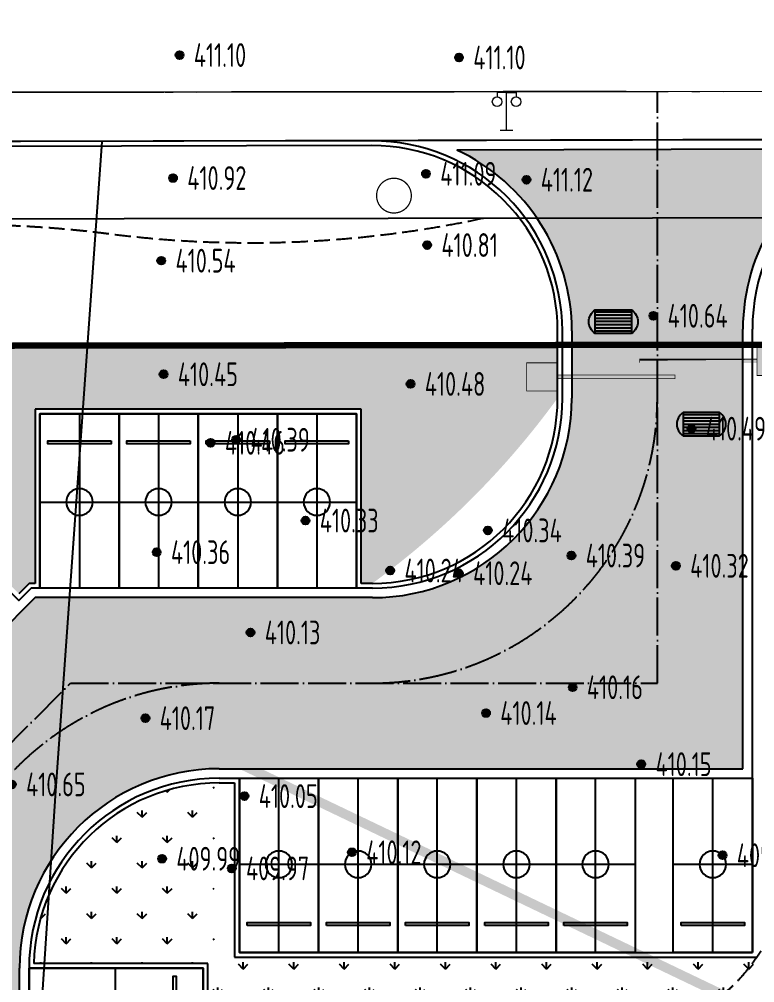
# Model space of a CAD drawing. Header units: millimetres. Extents: x 387826 to 388039216, y 3325062 to 3325368396.
# Drawn here: x 387569353 to 387592578, y 3324925966 to 3324956379 of the extents above; entities that cross this region are included whole.
import ezdxf
from ezdxf.enums import TextEntityAlignment as Align

# ---------------------------------------------------------------- set-up
doc = ezdxf.new("R2010")
doc.units = ezdxf.units.MM
doc.header["$LTSCALE"] = 1000
doc.header["$MEASUREMENT"] = 0
for name, pattern in [('000-Earth-MSCQ（不打印）$0$C2', [13.5, 10, -1.5, 0.5, -1.5]), ('000-Earth-MSCQ（不打印）$0$DIVIDE2', [0.625, 0.25, -0.125, 0, -0.125, 0, -0.125]), ('ACAD_ISO04W100', [30, 24, -3, 0, -3]), ('C2', [13.5, 10, -1.5, 0.5, -1.5]), ('DASH', [0.35, 0.25, -0.1]), ('DIVIDE2', [0.625, 0.25, -0.125, 0, -0.125, 0, -0.125])]:
    doc.linetypes.add(name, pattern=pattern)
for name, color, linetype in [('0 Plan-Furniture', 215, 'Continuous'), ('0 Plan-Green', 3, 'Continuous'), ('0 Plan-Green C1', 60, 'DASH'), ('0 Plan-Green C2', 75, 'DASH'), ('0 Plan-Green Hatch', 76, 'Continuous'), ('0 Plan-Hatch 1', 8, 'Continuous'), ('0 Plan-Pavedivide', 15, 'Continuous'), ('0 Plan-Road 1', 2, 'Continuous'), ('0 Plan-Road 2', 40, 'Continuous'), ('0-SITE', 7, 'Continuous'), ('000-Earth-MSCQ（不打印）$0$0NT-Earth Building', 251, 'Continuous'), ('000-Earth-MSCQ（不打印）$0$0NT-Earth Legend', 250, 'Continuous'), ('000-Earth-MSCQ（不打印）$0$0NT-Earth Rord', 2, 'Continuous'), ('000-Earth-MSCQ（不打印）$0$0NT-Redline', 1, '000-Earth-MSCQ（不打印）$0$DIVIDE2'), ('000-Earth-MSCQ（不打印）$0$GCD', 251, 'Continuous'), ('000-Earth-MSCQ（不打印）$0$RD-红线', 7, 'Continuous'), ('0NT-Border', 21, 'DASH'), ('0NT-Center', 1, 'ACAD_ISO04W100'), ('0NT-Earth Rord', 2, 'Continuous'), ('0NT-Redline', 1, 'DIVIDE2')]:
    doc.layers.add(name, color=color, linetype=linetype)
doc.layers.add('000-Earth-MSCQ（不打印）$0$RD-中线', color=1, linetype='000-Earth-MSCQ（不打印）$0$C2', lineweight=0)
doc.layers.add('RD-中线', color=1, linetype='C2', lineweight=0)
doc.layers.add('0NT-辅助线（不打印）', color=157, linetype='Continuous', plot=False)
doc.styles.add('000-Earth-MSCQ（不打印）$0$HZ', font='gbenor.shx', dxfattribs={"width": 0.8, "bigfont": 'hztxt.shx'})
pattern_1 = [(90, (387910883.5935059, 3325096422.695915), (-798.2363799999999, 798.23638), [211.664528, -1384.80812]), (45, (387910883.5935059, 3325096422.695915), (-798.2369240652082, 798.2369240652083), [211.664528, -917.2129199999998]), (135, (387910883.5935059, 3325096422.695915), (-798.2369240652083, -798.2369240652082), [211.664528, -917.2129199999998])]

# ---------------------------------------------------------------- blocks, each defined once
blk = doc.blocks.new('A$C194C63FB')
at = {"layer": '0 Plan-Pavedivide', "ltscale": 10}
for points in [[(-2500, 1249.999999940395), (-2499.999999523163, -1250.000000059605), (3000, -1250), (2999.999999523163, 1250)], [(-1650, -1000), (-1550.000000476837, -1000), (-1550.000000476837, 1000.000000059605), (-1650, 1000.000000059605)]]:
    blk.add_lwpolyline(points, close=True, dxfattribs=at)
blk.add_circle((281.5491394996643, 1.192092895507812e-07), 419.844891667366, dxfattribs=at)
at = {"layer": '0NT-辅助线（不打印）', "ltscale": 10}
for p, q in [((281.5491394996643, 1250.000000119209), (281.5491394996643, -1249.999999821186)), ((-2500, -5.960464477539062e-08), (3000, 0))]:
    blk.add_line(p, q, dxfattribs=at)
blk = doc.blocks.new('000-Earth-MSCQ（不打印）$0$gc097')
at = {"lineweight": 15}
for p, q in [((-0.6, 2.4), (-0.6, 2.1)), ((0, 0), (0, 2.4)), ((0.6000000000000001, 2.4), (0.6000000000000001, 2.1)), ((-0.4, 0), (0.3999999999999999, 0))]:
    blk.add_line(p, q, dxfattribs=at)
for q in [(-0.6, 2.4), (0.6000000000000001, 2.4)]:
    blk.add_line((0, 2.4), q)
for centre in [(-0.6, 1.8), (0.6000000000000001, 1.8)]:
    blk.add_circle(centre, 0.3, dxfattribs=at)
blk = doc.blocks.new('000-Earth-MSCQ（不打印）$0$gc200')
h = blk.add_hatch(color=256)
edge = h.paths.add_edge_path()
edge.add_arc((0, -5.551115123125783e-17), 0.2500000000000001, 0, 360)
blk.add_circle((0, -5.551115123125783e-17), 0.2500000000000001)
blk = doc.blocks.new('000-Earth-MSCQ（不打印）')
at = {"layer": '000-Earth-MSCQ（不打印）$0$0NT-Earth Building', "flags": 128}
for points in [[(387665911.831497, 3325126056.083179), (387660809.9116876, 3325090817.534709), (387659421.0338696, 3325081388.520264), (387655754.3482558, 3325049878.612437), (387653496.2911593, 3325031170.324682), (387649227.7435597, 3324995041.881884), (387645972.5523231, 3324971299.672042), (387643854.7003019, 3324956175.534201), (387643100.153968, 3324954858.963227), (387641858.1178704, 3324954115.691001), (387641144.2407222, 3324953580.229817), (387636961.3306302, 3324953160.550629), (387621877.554251, 3324953379.159959), (387607043.8018572, 3324952617.891196), (387565203.592793, 3324952506.218304), (387550700.1921692, 3324952182.187428), (387550439.3648912, 3324948056.907523), (387548141.5450478, 3324946295.459872)], [(387530523.134101, 3324923784.7057), (387569591.2758494, 3324918044.92701), (387570507.1137865, 3324932021.028358), (387571970.2984826, 3324952524.278864)]]:
    blk.add_lwpolyline(points, dxfattribs=at)
at = {"layer": '000-Earth-MSCQ（不打印）$0$0NT-Earth Rord', "color": 8}
blk.add_lwpolyline([(387812090.7943788, 3325157336.256101), (387803520.4413964, 3325142962.143092), (387806084.6950873, 3325140995.86721), (387789740.3298214, 3325111571.73099), (387783836.043981, 3325112750.579926, 0.0443963900854199), (387777604.3672623, 3325113081.030699, 0.2928140387380946), (387770442.3727909, 3325107822.992527), (387767042.1937853, 3325098394.917479), (387742438.7117535, 3325107400.80278), (387733961.6119964, 3325100494.740917), (387710761.2657867, 3325103572.787726), (387707062.2413636, 3325086342.534997), (387664000.2435284, 3325090184.054071), (387658618.3160577, 3325029854.556845), (387656934.5153515, 3325010979.751403), (387655485.7549782, 3324994739.67752), (387654964.9306439, 3324989076.93799, -0.1492480050634095), (387646090.2142353, 3324967247.305257, -0.1764812875661997), (387620642.7833628, 3324951141.259995, -0.0612872679109843), (387606029.7915852, 3324950121.385481), (387564307.919777, 3324950070.204574), (387551978.7016349, 3324937710.70374), (387552032.5569617, 3324893807.409441), (387552063.3203375, 3324868731.215127)], format="xyb", dxfattribs=at)
at = {"layer": '000-Earth-MSCQ（不打印）$0$0NT-Redline', "ltscale": 2, "const_width": 200, "flags": 128}
blk.add_lwpolyline([(387727149.4825557, 3325038560.592924), (387731947.0142126, 3325045521.987648), (387732792.6573083, 3325048405.001884), (387736658.1743807, 3325052379.78923), (387738724.4244739, 3325053061.984234), (387755596.1018205, 3325073700.059758), (387757359.0947688, 3325075809.7136), (387765030.6402072, 3325091176.180011), (387763567.2492012, 3325091306.558766), (387766674.337022, 3325095972.792977), (387768081.4052746, 3325098002.014859), (387742438.6760667, 3325107400.763708), (387733961.5785927, 3325100494.698361), (387710761.231333, 3325103572.736491), (387709168.3897078, 3325096153.148317), (387707062.2413754, 3325086342.534989), (387667982.0617363, 3325089797.858), (387659067.3069954, 3324989865.874971, -0.3880352161093213), (387611315.7347962, 3324946127.482426), (387565969.8755592, 3324946071.837695), (387555981.1851755, 3324936058.587022), (387556068.3119223, 3324865034.573729), (387556222.5907296, 3324859820.499155), (387559227.6760936, 3324808007.561276), (387571720.0951502, 3324797668.302474), (387579380.5094883, 3324798671.636723), (387574232.9176292, 3324808494.544042), (387578831.8118677, 3324814782.360008), (387583345.3164175, 3324819564.383466), (387587163.2407904, 3324822803.542583), (387589540.0630832, 3324824522.530071), (387592355.3483933, 3324826109.485243), (387596137.4805197, 3324826849.925302), (387597082.0482001, 3324832681.045681), (387591571.0080042, 3324839024.665925), (387608980.5156887, 3324853034.942226), (387614410.7432887, 3324846804.212917), (387614513.8871819, 3324846802.658479), (387616794.6636751, 3324854896.372271), (387623173.6833379, 3324853939.656582), (387635096.1587876, 3324877614.537973), (387637326.4545873, 3324880090.89868), (387648092.625536, 3324901769.250156), (387653675.5063087, 3324913098.933503), (387659029.9602896, 3324926312.71594), (387666293.4541628, 3324933025.957657), (387674562.7421811, 3324955273.126987), (387674698.8546848, 3324955833.61237), (387679274.3591145, 3324966056.084505), (387692670.727551, 3324988471.826824), (387687672.3361686, 3324991569.787791), (387699107.2769016, 3325013209.461398), (387703730.9022322, 3325018962.653418), (387707660.8433574, 3325021085.874216), (387708978.7375107, 3325021533.479846), (387713125.3676936, 3325024321.017564), (387719878.4443215, 3325030249.513507)], format="xyb", close=True, dxfattribs=at)
at = {"layer": '000-Earth-MSCQ（不打印）$0$RD-中线', "ltscale": 0.5, "flags": 128}
blk.add_lwpolyline([(387483592.0369836, 3324953970.788466), (387611305.9301494, 3324954127.457414, 0.3880346508929362), (387651098.6360788, 3324990573.181474), (387682290.6315954, 3325340224.300216)], format="xyb", dxfattribs=at)
at = {"layer": '000-Earth-MSCQ（不打印）$0$RD-红线', "color": 1, "ltscale": 10}
blk.add_line((387611315.7438866, 3324946127.46434), (387565969.8992066, 3324946071.837757), dxfattribs=at)
at = {"layer": '000-Earth-MSCQ（不打印）$0$0NT-Earth Legend', "linetype": 'Continuous', "xscale": 500, "yscale": 500, "zscale": 1000}
blk.add_blockref('000-Earth-MSCQ（不打印）$0$gc097', (387584741.885971, 3324952876.927065), dxfattribs=at)
at = {"layer": '000-Earth-MSCQ（不打印）$0$GCD', "linetype": 'Continuous'}
ref = blk.add_blockref('000-Earth-MSCQ（不打印）$0$gc200', (387574415.6, 3324955249.2), dxfattribs=dict(at, xscale=500, yscale=500, zscale=500))
ref.add_attrib('height', '411.10', dxfattribs={"linetype": 'Continuous', "height": 750, "style": '000-Earth-MSCQ（不打印）$0$HZ', "width": 0.8}).set_placement((387574865.6, 3324955249.2), align=Align.MIDDLE_LEFT)
ref = blk.add_blockref('000-Earth-MSCQ（不打印）$0$gc200', (387583240, 3324955172.3), dxfattribs=dict(at, xscale=500, yscale=500, zscale=500))
ref.add_attrib('height', '411.10', dxfattribs={"linetype": 'Continuous', "height": 750, "style": '000-Earth-MSCQ（不打印）$0$HZ', "width": 0.8}).set_placement((387583690, 3324955172.3), align=Align.MIDDLE_LEFT)
ref = blk.add_blockref('000-Earth-MSCQ（不打印）$0$gc200', (387582196.6, 3324951502.2), dxfattribs=dict(at, xscale=500, yscale=500, zscale=500))
ref.add_attrib('height', '411.09', dxfattribs={"linetype": 'Continuous', "height": 750, "style": '000-Earth-MSCQ（不打印）$0$HZ', "width": 0.8}).set_placement((387582646.6, 3324951502.2), align=Align.MIDDLE_LEFT)
ref = blk.add_blockref('000-Earth-MSCQ（不打印）$0$gc200', (387574209, 3324951367.1), dxfattribs=dict(at, xscale=500, yscale=500, zscale=500))
ref.add_attrib('height', '410.92', dxfattribs={"linetype": 'Continuous', "height": 750, "style": '000-Earth-MSCQ（不打印）$0$HZ', "width": 0.8}).set_placement((387574659, 3324951367.1), align=Align.MIDDLE_LEFT)
ref = blk.add_blockref('000-Earth-MSCQ（不打印）$0$gc200', (387585370.5, 3324951313.5), dxfattribs=dict(at, xscale=500, yscale=500, zscale=500))
ref.add_attrib('height', '411.12', dxfattribs={"linetype": 'Continuous', "height": 750, "style": '000-Earth-MSCQ（不打印）$0$HZ', "width": 0.8}).set_placement((387585820.5000001, 3324951313.5), align=Align.MIDDLE_LEFT)
ref = blk.add_blockref('000-Earth-MSCQ（不打印）$0$gc200', (387582233.2, 3324949252), dxfattribs=dict(at, xscale=500, yscale=500, zscale=500))
ref.add_attrib('height', '410.81', dxfattribs={"linetype": 'Continuous', "height": 750, "style": '000-Earth-MSCQ（不打印）$0$HZ', "width": 0.8}).set_placement((387582683.2, 3324949252), align=Align.MIDDLE_LEFT)
ref = blk.add_blockref('000-Earth-MSCQ（不打印）$0$gc200', (387573837.5, 3324948758.4), dxfattribs=dict(at, xscale=500, yscale=500, zscale=500))
ref.add_attrib('height', '410.54', dxfattribs={"linetype": 'Continuous', "height": 750, "style": '000-Earth-MSCQ（不打印）$0$HZ', "width": 0.8}).set_placement((387574287.5000001, 3324948758.4), align=Align.MIDDLE_LEFT)
ref = blk.add_blockref('000-Earth-MSCQ（不打印）$0$gc200', (387589377, 3324947020.4), dxfattribs=dict(at, xscale=500, yscale=500, zscale=500))
ref.add_attrib('height', '410.64', dxfattribs={"linetype": 'Continuous', "height": 750, "style": '000-Earth-MSCQ（不打印）$0$HZ', "width": 0.8}).set_placement((387589827, 3324947020.4), align=Align.MIDDLE_LEFT)
ref = blk.add_blockref('000-Earth-MSCQ（不打印）$0$gc200', (387573910.9, 3324945172.6), dxfattribs=dict(at, xscale=500, yscale=500, zscale=500))
ref.add_attrib('height', '410.45', dxfattribs={"linetype": 'Continuous', "height": 750, "style": '000-Earth-MSCQ（不打印）$0$HZ', "width": 0.8}).set_placement((387574360.9, 3324945172.6), align=Align.MIDDLE_LEFT)
ref = blk.add_blockref('000-Earth-MSCQ（不打印）$0$gc200', (387581709.1, 3324944867.2), dxfattribs=dict(at, xscale=500, yscale=500, zscale=500))
ref.add_attrib('height', '410.48', dxfattribs={"linetype": 'Continuous', "height": 750, "style": '000-Earth-MSCQ（不打印）$0$HZ', "width": 0.8}).set_placement((387582159.1, 3324944867.2), align=Align.MIDDLE_LEFT)
ref = blk.add_blockref('000-Earth-MSCQ（不打印）$0$gc200', (387590582.1, 3324943456.4), dxfattribs=dict(at, xscale=500, yscale=500, zscale=500))
ref.add_attrib('height', '410.49', dxfattribs={"linetype": 'Continuous', "height": 750, "style": '000-Earth-MSCQ（不打印）$0$HZ', "width": 0.8}).set_placement((387591032.1, 3324943456.4), align=Align.MIDDLE_LEFT)
ref = blk.add_blockref('000-Earth-MSCQ（不打印）$0$gc200', (387575396.4, 3324943009.8), dxfattribs=dict(at, xscale=500, yscale=500, zscale=500))
ref.add_attrib('height', '410.46', dxfattribs={"linetype": 'Continuous', "height": 750, "style": '000-Earth-MSCQ（不打印）$0$HZ', "width": 0.8}).set_placement((387575846.4, 3324943009.8), align=Align.MIDDLE_LEFT)
ref = blk.add_blockref('000-Earth-MSCQ（不打印）$0$gc200', (387576199.8, 3324943105.7), dxfattribs=dict(at, xscale=500, yscale=500, zscale=500))
ref.add_attrib('height', '410.39', dxfattribs={"linetype": 'Continuous', "height": 750, "style": '000-Earth-MSCQ（不打印）$0$HZ', "width": 0.8}).set_placement((387576649.8, 3324943105.7), align=Align.MIDDLE_LEFT)
ref = blk.add_blockref('000-Earth-MSCQ（不打印）$0$gc200', (387578391.9, 3324940555.2), dxfattribs=dict(at, xscale=500, yscale=500, zscale=500))
ref.add_attrib('height', '410.33', dxfattribs={"linetype": 'Continuous', "height": 750, "style": '000-Earth-MSCQ（不打印）$0$HZ', "width": 0.8}).set_placement((387578841.9, 3324940555.2), align=Align.MIDDLE_LEFT)
ref = blk.add_blockref('000-Earth-MSCQ（不打印）$0$gc200', (387584150.2, 3324940243.2), dxfattribs=dict(at, xscale=500, yscale=500, zscale=500))
ref.add_attrib('height', '410.34', dxfattribs={"linetype": 'Continuous', "height": 750, "style": '000-Earth-MSCQ（不打印）$0$HZ', "width": 0.8}).set_placement((387584600.2, 3324940243.2), align=Align.MIDDLE_LEFT)
ref = blk.add_blockref('000-Earth-MSCQ（不打印）$0$gc200', (387573692.7, 3324939556.3), dxfattribs=dict(at, xscale=500, yscale=500, zscale=500))
ref.add_attrib('height', '410.36', dxfattribs={"linetype": 'Continuous', "height": 750, "style": '000-Earth-MSCQ（不打印）$0$HZ', "width": 0.8}).set_placement((387574142.7, 3324939556.3), align=Align.MIDDLE_LEFT)
ref = blk.add_blockref('000-Earth-MSCQ（不打印）$0$gc200', (387586789.7, 3324939450.8), dxfattribs=dict(at, xscale=500, yscale=500, zscale=500))
ref.add_attrib('height', '410.39', dxfattribs={"linetype": 'Continuous', "height": 750, "style": '000-Earth-MSCQ（不打印）$0$HZ', "width": 0.8}).set_placement((387587239.7, 3324939450.8), align=Align.MIDDLE_LEFT)
ref = blk.add_blockref('000-Earth-MSCQ（不打印）$0$gc200', (387581066.6, 3324938977.5), dxfattribs=dict(at, xscale=500, yscale=500, zscale=500))
ref.add_attrib('height', '410.24', dxfattribs={"linetype": 'Continuous', "height": 750, "style": '000-Earth-MSCQ（不打印）$0$HZ', "width": 0.8}).set_placement((387581516.6, 3324938977.5), align=Align.MIDDLE_LEFT)
ref = blk.add_blockref('000-Earth-MSCQ（不打印）$0$gc200', (387590090.2, 3324939127.2), dxfattribs=dict(at, xscale=500, yscale=500, zscale=500))
ref.add_attrib('height', '410.32', dxfattribs={"linetype": 'Continuous', "height": 750, "style": '000-Earth-MSCQ（不打印）$0$HZ', "width": 0.8}).set_placement((387590540.2, 3324939127.2), align=Align.MIDDLE_LEFT)
ref = blk.add_blockref('000-Earth-MSCQ（不打印）$0$gc200', (387583234.4, 3324938892.9), dxfattribs=dict(at, xscale=500, yscale=500, zscale=500))
ref.add_attrib('height', '410.24', dxfattribs={"linetype": 'Continuous', "height": 750, "style": '000-Earth-MSCQ（不打印）$0$HZ', "width": 0.8}).set_placement((387583684.4, 3324938892.9), align=Align.MIDDLE_LEFT)
ref = blk.add_blockref('000-Earth-MSCQ（不打印）$0$gc200', (387576655.7, 3324937022.4), dxfattribs=dict(at, xscale=500, yscale=500, zscale=500))
ref.add_attrib('height', '410.13', dxfattribs={"linetype": 'Continuous', "height": 750, "style": '000-Earth-MSCQ（不打印）$0$HZ', "width": 0.8}).set_placement((387577105.7, 3324937022.4), align=Align.MIDDLE_LEFT)
ref = blk.add_blockref('000-Earth-MSCQ（不打印）$0$gc200', (387586828.7, 3324935292.1), dxfattribs=dict(at, xscale=500, yscale=500, zscale=500))
ref.add_attrib('height', '410.16', dxfattribs={"linetype": 'Continuous', "height": 750, "style": '000-Earth-MSCQ（不打印）$0$HZ', "width": 0.8}).set_placement((387587278.7, 3324935292.1), align=Align.MIDDLE_LEFT)
ref = blk.add_blockref('000-Earth-MSCQ（不打印）$0$gc200', (387584092.8, 3324934480.1), dxfattribs=dict(at, xscale=500, yscale=500, zscale=500))
ref.add_attrib('height', '410.14', dxfattribs={"linetype": 'Continuous', "height": 750, "style": '000-Earth-MSCQ（不打印）$0$HZ', "width": 0.8}).set_placement((387584542.8, 3324934480.1), align=Align.MIDDLE_LEFT)
ref = blk.add_blockref('000-Earth-MSCQ（不打印）$0$gc200', (387573336.6, 3324934317.4), dxfattribs=dict(at, xscale=500, yscale=500, zscale=500))
ref.add_attrib('height', '410.17', dxfattribs={"linetype": 'Continuous', "height": 750, "style": '000-Earth-MSCQ（不打印）$0$HZ', "width": 0.8}).set_placement((387573786.6, 3324934317.4), align=Align.MIDDLE_LEFT)
ref = blk.add_blockref('000-Earth-MSCQ（不打印）$0$gc200', (387588995.5, 3324932864.8), dxfattribs=dict(at, xscale=500, yscale=500, zscale=500))
ref.add_attrib('height', '410.15', dxfattribs={"linetype": 'Continuous', "height": 750, "style": '000-Earth-MSCQ（不打印）$0$HZ', "width": 0.8}).set_placement((387589445.5000001, 3324932864.8), align=Align.MIDDLE_LEFT)
ref = blk.add_blockref('000-Earth-MSCQ（不打印）$0$gc200', (387569117.2, 3324932226.1), dxfattribs=dict(at, xscale=500, yscale=500, zscale=500))
ref.add_attrib('height', '410.65', dxfattribs={"linetype": 'Continuous', "height": 750, "style": '000-Earth-MSCQ（不打印）$0$HZ', "width": 0.8}).set_placement((387569567.2, 3324932226.1), align=Align.MIDDLE_LEFT)
ref = blk.add_blockref('000-Earth-MSCQ（不打印）$0$gc200', (387576465.2, 3324931857.7), dxfattribs=dict(at, xscale=500, yscale=500, zscale=500))
ref.add_attrib('height', '410.05', dxfattribs={"linetype": 'Continuous', "height": 750, "style": '000-Earth-MSCQ（不打印）$0$HZ', "width": 0.8}).set_placement((387576915.2, 3324931857.7), align=Align.MIDDLE_LEFT)
ref = blk.add_blockref('000-Earth-MSCQ（不打印）$0$gc200', (387573862.8, 3324929881.4), dxfattribs=dict(at, xscale=500, yscale=500, zscale=500))
ref.add_attrib('height', '409.99', dxfattribs={"linetype": 'Continuous', "height": 750, "style": '000-Earth-MSCQ（不打印）$0$HZ', "width": 0.8}).set_placement((387574312.8, 3324929881.4), align=Align.MIDDLE_LEFT)
ref = blk.add_blockref('000-Earth-MSCQ（不打印）$0$gc200', (387579859, 3324930083.7), dxfattribs=dict(at, xscale=500, yscale=500, zscale=500))
ref.add_attrib('height', '410.12', dxfattribs={"linetype": 'Continuous', "height": 750, "style": '000-Earth-MSCQ（不打印）$0$HZ', "width": 0.8}).set_placement((387580309, 3324930083.7), align=Align.MIDDLE_LEFT)
ref = blk.add_blockref('000-Earth-MSCQ（不打印）$0$gc200', (387591562, 3324929989.7), dxfattribs=dict(at, xscale=500, yscale=500, zscale=500))
ref.add_attrib('height', '409.98', dxfattribs={"linetype": 'Continuous', "height": 750, "style": '000-Earth-MSCQ（不打印）$0$HZ', "width": 0.8}).set_placement((387592012, 3324929989.7), align=Align.MIDDLE_LEFT)
ref = blk.add_blockref('000-Earth-MSCQ（不打印）$0$gc200', (387576062.7, 3324929575.9), dxfattribs=dict(at, xscale=500, yscale=500, zscale=500))
ref.add_attrib('height', '409.97', dxfattribs={"linetype": 'Continuous', "height": 750, "style": '000-Earth-MSCQ（不打印）$0$HZ', "width": 0.8}).set_placement((387576512.7, 3324929575.9), align=Align.MIDDLE_LEFT)
blk = doc.blocks.new('A$C09B57C75')
at = {"layer": '0 Plan-Furniture'}
for p, q in [((-6.743217791583153, -1.850000219345095), (-6.743217791583153, 1.849999766349793)), ((-0.9999810786828922, 1.850198864936829), (-0.999999999581326, -1.850000066757204)), ((-0.9999905391321056, 1.500099401473999), (-6.743217791583153, 1.500099244117737)), ((-0.9999905391321056, 1.000099401473999), (-6.743217791583153, 1.000099244117736)), ((-0.9999905391321056, 0.5000994014739994), (-6.743217791583153, 0.5000992441177363)), ((-0.9999905391321056, 9.940147399944976e-05), (-6.743217791583153, 9.924411773631903e-05)), ((-0.9999905391321056, -0.4999005985260023), (-6.743217791583153, -0.4999007558822637)), ((-0.9999905391321056, -0.9999005985260023), (-6.743217791583153, -0.9999007558822637)), ((-0.9999905391321056, -1.499900598526002), (-6.743217791583153, -1.499900755882264))]:
    blk.add_line(p, q, dxfattribs=at)
blk.add_lwpolyline([(-0.999999999581326, -1.850000066757204), (-6.743217791583153, -1.850000205039979, -0.540540534192431), (-6.743217791583153, 1.849999766349793), (-0.999999999581326, 1.850000052452088, -0.5405405249885663), (-0.999999999581326, -1.850000052452089, -0.2861104824613421)], format="xyb", dxfattribs=at)
blk = doc.blocks.new('A$C4B8756D4')
at = {"layer": '0 Plan-Furniture', "const_width": 0.2}
blk.add_lwpolyline([(2.795671266857685, -0.1141806672319348, 1), (-2.692087816729423, -0.1141806672319348, 1), (2.795671266857685, -0.1141806672319348, 1)], format="xyb", dxfattribs=at)
blk = doc.blocks.new('A$C03B44923')
at = {"layer": '0 Plan-Furniture', "ltscale": 10}
h = blk.add_hatch(color=8, dxfattribs=at)
h.dxf.hatch_style = 1
h.paths.add_polyline_path([(-5.960464477539062e-08, 819.0596690177917), (902.5034495592117, 819.0596685409546), (902.5034495592117, -4.76837158203125e-07), (-5.960464477539062e-08, 0)])
h.paths.add_polyline_path([(902.5034494996071, 460.1455082893372), (4337.536506593227, 460.1455087661743), (4337.536506593227, 358.9141612052917), (902.5034494996071, 358.9141607284546)])
at = {"layer": '0 Plan-Furniture', "ltscale": 10, "const_width": 20}
for points in [[(-5.960464477539062e-08, 819.0596690177917), (902.5034495592117, 819.0596685409546), (902.5034495592117, -4.76837158203125e-07), (-5.960464477539062e-08, 0)], [(902.5034494996071, 460.1455082893372), (4337.536506593227, 460.1455087661743), (4337.536506593227, 358.9141612052917), (902.5034494996071, 358.9141607284546)]]:
    blk.add_lwpolyline(points, close=True, dxfattribs=at)

msp = doc.modelspace()

# ---------------------------------------------------------------- hatches: boundary and pattern name
at = {"layer": '0 Plan-Green Hatch', "ltscale": 10}
h = msp.add_hatch(dxfattribs=at)
h.set_pattern_fill('GRASS', color=256, scale=400, double=1)
h.set_pattern_definition(pattern_1)
edge = h.paths.add_edge_path()
edge.add_line((387575606.4005588, 3324905371.837728), (387569811.775057, 3324905371.837729))
edge.add_line((387569811.775057, 3324905371.837729), (387569811.775057, 3324906271.837729))
edge.add_line((387569811.775057, 3324906271.837729), (387575311.7750564, 3324906271.837729))
edge.add_line((387575311.7750564, 3324906271.837729), (387575311.7750567, 3324926571.837729))
edge.add_line((387575311.7750567, 3324926571.837729), (387569813.6984504, 3324926571.837729))
edge.add_arc((387575661.7750573, 3324926421.837729), 5849.999999936967, 91.46928357321752, 178.5307164139586, ccw=False)
edge.add_line((387575511.7750581, 3324932269.914336), (387575511.7750577, 3324926771.837729))
edge.add_line((387575511.7750577, 3324926771.837729), (387592653.3400438, 3324926771.837728))
edge.add_line((387592653.3400438, 3324926771.837728), (387592653.340044, 3324946588.446252))
edge.add_line((387592653.340044, 3324946588.446252), (387602322.7501265, 3324946588.44626))
edge.add_line((387602322.7501265, 3324946588.44626), (387602322.7501326, 3324938960.445086))
edge.add_arc((387570322.7501911, 3324938960.44506), 31999.99994146824, -34.513409946095805, 4.6103821205178974e-08, ccw=False)
edge.add_arc((387632545.0825397, 3324896174.775491), 43513.1258271692, 145.4865900576397, 167.7977639849525)
edge.add_line((387590015.0206367, 3324905371.837727), (387575606.4005588, 3324905371.837728))
h = msp.add_hatch(dxfattribs=at)
h.set_pattern_fill('GRASS', color=256, scale=400, double=1)
h.set_pattern_definition(pattern_1)
edge = h.paths.add_edge_path()
edge.add_line((387564086.8344178, 3324808678.800298), (387562589.6163356, 3324819517.294517))
edge.add_arc((387605680.4219431, 3324825469.812646), 43499.99999974993, 114.11346946613901, 187.8650025794132, ccw=False)
edge.add_arc((387581780.5377051, 3324878864.993055), 14999.99792741948, 294.1134694825049, 372.9095372634073)
edge.add_line((387596401.395973, 3324882216.178118), (387591598.4141135, 3324881444.393431))
edge.add_arc((387632665.6745943, 3324896181.362542), 43631.38941143492, 171.4450994506977, 199.7405030781659, ccw=False)
edge.add_line((387589519.737661, 3324902671.837727), (387585471.7750569, 3324902671.837725))
edge.add_line((387585471.7750569, 3324902671.837725), (387585471.7750575, 3324896071.837725))
edge.add_line((387585471.7750575, 3324896071.837725), (387583771.2061465, 3324896071.837726))
edge.add_line((387583771.2061465, 3324896071.837726), (387583771.7750568, 3324893071.837725))
edge.add_line((387583771.7750568, 3324893071.837725), (387584321.7691975, 3324893071.837725))
edge.add_line((387584321.7691975, 3324893071.837725), (387584321.7691975, 3324886221.837725))
edge.add_line((387584321.7691975, 3324886221.837725), (387575071.7750568, 3324886221.837725))
edge.add_line((387575071.7750568, 3324886221.837725), (387575071.7750568, 3324893071.837726))
edge.add_line((387575071.7750568, 3324893071.837726), (387576921.7750567, 3324893071.837725))
edge.add_line((387576921.7750567, 3324893071.837725), (387576921.7750567, 3324896071.837725))
edge.add_line((387576921.7750567, 3324896071.837725), (387573921.7750568, 3324896071.837725))
edge.add_line((387573921.7750568, 3324896071.837725), (387573921.7750568, 3324902671.837725))
edge.add_line((387573921.7750568, 3324902671.837725), (387563511.7750573, 3324902671.837725))
edge.add_line((387563511.7750573, 3324902671.837725), (387563511.7750572, 3324906271.837728))
edge.add_line((387563511.7750572, 3324906271.837728), (387558011.7750598, 3324906271.837728))
edge.add_line((387558011.7750598, 3324906271.837728), (387558011.7750579, 3324931571.837728))
edge.add_line((387558011.7750579, 3324931571.837728), (387563511.7750573, 3324931571.837729))
edge.add_line((387563511.7750573, 3324931571.837729), (387563511.7750573, 3324932400.198334))
edge.add_line((387563511.7750573, 3324932400.198334), (387563835.6215441, 3324932724.841094))
edge.add_line((387563835.6215441, 3324932724.841094), (387559941.7617906, 3324936609.150068))
edge.add_line((387559941.7617906, 3324936609.150068), (387565450.4181589, 3324942131.351175))
edge.add_line((387565450.4181589, 3324942131.351175), (387569344.2779095, 3324938247.042197))
edge.add_line((387569344.2779095, 3324938247.042197), (387569668.2767904, 3324938571.837728))
edge.add_line((387569668.2767904, 3324938571.837728), (387569853.3400446, 3324938571.837729))
edge.add_line((387569853.3400446, 3324938571.837729), (387569853.3400441, 3324944071.837729))
edge.add_line((387569853.3400441, 3324944071.837729), (387580153.3400453, 3324944071.837728))
edge.add_line((387580153.3400453, 3324944071.837728), (387580153.3400444, 3324938571.837729))
edge.add_line((387580153.3400444, 3324938571.837729), (387580503.3400441, 3324938571.837729))
edge.add_arc((387564914.2130557, 3324960010.964717), 26507.67900640226, 306.0221897285143, 323.9778102701975)
edge.add_line((387586353.3400443, 3324944421.837729), (387586353.3400441, 3324946071.837729))
edge.add_line((387586353.3400441, 3324946071.837729), (387565969.8992068, 3324946071.837758))
edge.add_line((387565969.8992068, 3324946071.837758), (387555981.1851352, 3324936058.587054))
edge.add_line((387555981.1851352, 3324936058.587054), (387556082.6432843, 3324865034.57372))
edge.add_line((387556082.6432843, 3324865034.57372), (387556222.5906866, 3324859820.49919))
edge.add_line((387556222.5906866, 3324859820.49919), (387559227.676034, 3324808007.561311))
edge.add_line((387559227.676034, 3324808007.561311), (387564086.8344178, 3324808678.800298))
at = {"layer": '0 Plan-Hatch 1', "ltscale": 10}
h = msp.add_hatch(dxfattribs=at)
h.set_pattern_fill('混凝土', color=256, scale=200)
h.set_pattern_definition([(49.99999999999999, (387585506.1891678, 3324938265.955346), (1434.520365201507, -125.5042699651902), [150, -1650]), (355, (387585506.1891678, 3324938265.955346), (-277.502667226, 1504.384267400024), [120, -1320]), (100.4514, (387585625.7325278, 3324938255.496665), (1157.018763428043, 1378.879084121907), [127.48038, -1402.284224]), (46.18420000000002, (387585506.1891678, 3324938665.955346), (2134.482097251289, -331.0380286580362), [224.9999999999999, -2474.999999999999]), (96.6356, (387585684.0626578, 3324938638.368731), (1869.325411097407, 1948.235741800883), [191.220576, -2103.426]), (351.1842, (387585506.1891678, 3324938665.955346), (1869.323890267254, 1948.237201850649), [180, -1980]), (21, (387585706.1891678, 3324938565.955346), (1193.814104236923, -805.2377813306776), [150, -1650]), (326.0000000000001, (387585706.1891678, 3324938565.955346), (486.6306638431635, 1450.300090093706), [120, -1320]), (71.4514, (387585805.6736338, 3324938498.852134), (1680.44525716298, 645.0609934199048), [127.48038, -1402.284224]), (37.50000000000001, (387585506.1891678, 3324938265.955346), (24.31971063458134, 665.787707662623), [0, -1304, 0, -1340, 0, -1325]), (7.499999999999999, (387585506.1891678, 3324938265.955346), (526.1390748842972, 788.8234237647205), [0, -764, 0, -1274, 0, -505]), (327.5, (387585060.1891678, 3324938265.955346), (1067.644872344818, -45.10974346875951), [0, -500, 0, -1560, 0, -2070]), (317.5, (387584860.1891678, 3324938265.955346), (1166.372338684773, 200.2099646646355), [0, -650, 0, -1036, 0, -1470])])
edge = h.paths.add_edge_path()
edge.add_line((387563961.7750573, 3324903121.837725), (387569361.7750568, 3324903121.837726))
edge.add_line((387569361.7750568, 3324903121.837726), (387569361.7750609, 3324926421.837729))
edge.add_arc((387575661.7750609, 3324926421.837729), 6300, 90.0000000390296, 179.9999999913267, ccw=False)
edge.add_line((387575661.7750566, 3324932721.837729), (387592203.340044, 3324932721.837728))
edge.add_line((387592203.340044, 3324932721.837728), (387592203.340044, 3324946591.477295))
edge.add_arc((387598496.2493325, 3324946596.745653), 6292.91149377256, 115.3464591788015, 180.0479674153712, ccw=False)
edge.add_line((387595802.3117394, 3324952283.874569), (387583170.3395156, 3324952250.158834))
edge.add_arc((387580510.2050738, 3324946546.892086), 6293.136487671208, -0.03978387106968739, 64.99457482052861, ccw=False)
edge.add_line((387586803.340044, 3324946542.522387), (387586803.340044, 3324944421.837729))
edge.add_arc((387580503.3400441, 3324944421.837729), 6299.999999940395, -89.99999999891588, 0, ccw=False)
edge.add_line((387580503.3400442, 3324938121.837729), (387569854.9966537, 3324938121.837728))
edge.add_line((387569854.9966537, 3324938121.837728), (387563961.7750573, 3324932214.125826))
edge.add_line((387563961.7750573, 3324932214.125826), (387563961.7750573, 3324903121.837725))

# ---------------------------------------------------------------- linework, layer by layer
at = {"layer": '0 Plan-Green', "ltscale": 10}
for p, q in [((387586353.340044, 3324944421.837729), (387586353.340044, 3324946542.522387)), ((387580153.3400453, 3324944071.837728), (387569853.3400443, 3324944071.837729)), ((387569853.3400443, 3324944071.837729), (387569853.3400445, 3324938571.837728)), ((387580153.3400442, 3324938571.837729), (387580153.3400453, 3324944071.837728)), ((387569668.2767903, 3324938571.837728), (387569344.2779092, 3324938247.042197)), ((387569853.3400445, 3324938571.837728), (387569668.2767903, 3324938571.837728)), ((387580503.3400442, 3324938571.837729), (387580153.3400442, 3324938571.837729)), ((387575661.7750569, 3324932271.837729), (387576153.3400472, 3324932271.837729)), ((387576153.3400472, 3324932271.837729), (387576153.3400469, 3324926771.837729)), ((387575311.7750568, 3324926571.837729), (387569813.6984504, 3324926571.837729)), ((387575311.7750563, 3324906271.837729), (387575311.7750568, 3324926571.837729)), ((387576153.340047, 3324926771.837729), (387592653.340044, 3324926771.837728))]:
    msp.add_line(p, q, dxfattribs=at)
for centre, radius, start, end in [((387580503.340044, 3324946542.522387), 5850, 0, 90.1238904692595), ((387580503.340044, 3324944421.837729), 5850, 270, 0), ((387575661.7750569, 3324926421.83773), 5849.999999046326, 89.99999999941622, 178.5307164232211)]:
    msp.add_arc(centre, radius, start, end, dxfattribs=at)
at = {"layer": '0 Plan-Green C1', "ltscale": 2, "flags": 128}
msp.add_lwpolyline([(387576822.3753272, 3324918508.560006, -0.4806686268454299), (387580815.6931826, 3324925343.503263, -0.1443269318832149), (387585236.3175783, 3324924717.100903, 0.4326975254338264), (387593307.9159178, 3324928028.44059, 0.1411322328022274), (387593904.9220436, 3324935090.941047, -0.08108939373896568), (387593692.5127197, 3324941289.087519, -0.3511020827080804), (387597473.4184994, 3324944940.050704, -0.3011659205339373), (387600558.2645414, 3324943284.912112, -0.2561772085726337), (387600508.3803601, 3324937255.469381, 0.107972815701243), (387599317.4669655, 3324933332.444537, -0.1317773322641457), (387596018.425542, 3324923689.43182, 1.798468705755226), (387596018.425542, 3324923689.43182, 1.930974487611757)], format="xyb", dxfattribs=at)
at = {"layer": '0 Plan-Green C2', "ltscale": 2, "flags": 128}
msp.add_lwpolyline([(387584009.7786804, 3324950094.373168, -0.08516093158081109), (387572162.3188025, 3324949602.602765, 0.05038032806382196), (387565283.1777817, 3324949793.559425, 0.3134503399214866), (387560658.8681985, 3324946050.809401, -0.1059070236534287), (387558286.2801871, 3324941644.118529, 0.06151358094903103), (387555496.4087599, 3324937404.881701, 0.1431208309247353), (387553699.0220377, 3324927231.448279, -0.06897306116090138), (387553430.6791669, 3324917747.56261, 0.1252078605735597), (387554309.7473496, 3324907194.02761, 0.1780494599033618), (387557863.9686967, 3324902840.216017, -0.1107172818931248), (387560424.5384505, 3324900434.162613, 0.2837975767810352), (387565478.3259758, 3324898166.480422, -0.4932548427344768), (387570481.7881309, 3324893164.994553, 0.09173689883268323), (387570796.3951027, 3324887130.024807, 0.4658253850223963), (387578960.5490139, 3324883045.58714, -0.209200922141046), (387584589.4644489, 3324883020.480951, -0.209200922141046)], format="xyb", dxfattribs=at)
at = {"layer": '0 Plan-Pavedivide', "ltscale": 10}
for p, q in [((387598416.8637545, 3324952590.854084), (387579506.7359813, 3324952540.381457)), ((387595803.9766603, 3324952283.879013), (387583170.3395136, 3324952250.158835)), ((387586803.340044, 3324946542.522387), (387586803.340044, 3324944421.837729)), ((387592203.340044, 3324932721.837728), (387592203.340044, 3324946591.477295)), ((387565969.875522, 3324946071.837729), (387612409.3023177, 3324946071.837729)), ((387569854.9966537, 3324938121.837728), (387563961.7750573, 3324932214.125826)), ((387580503.3400442, 3324938121.837729), (387569854.9966537, 3324938121.837728)), ((387575661.7750566, 3324932721.837729), (387592203.340044, 3324932721.837728)), ((387576303.3400467, 3324932421.837729), (387592503.3400443, 3324932421.837728)), ((387569361.7750568, 3324903121.837726), (387569361.7750609, 3324926421.837729))]:
    msp.add_line(p, q, dxfattribs=at)
at = {"layer": '0 Plan-Pavedivide', "ltscale": 10, "const_width": 50}
msp.add_lwpolyline([(387547959.1102042, 3324954049.748722), (387588522.7501215, 3324954099.508875)], dxfattribs=at)
at = {"layer": '0 Plan-Pavedivide', "ltscale": 10}
for centre, radius, start, end in [((387580503.340044, 3324946542.522387), 6300, 0, 64.95479096203859), ((387598503.3400441, 3324946591.477295), 6300.000000059605, 115.3705256175204, 180), ((387580503.3400441, 3324944421.837729), 6299.999999940395, 270.0000000010841, 0), ((387575661.775061, 3324926421.837729), 6300.000000119209, 90.00000004011382, 179.9999999913268)]:
    msp.add_arc(centre, radius, start, end, dxfattribs=at)
at = {"layer": '0 Plan-Road 1', "ltscale": 10}
for p, q in [((387592503.340044, 3324926921.837728), (387592503.340044, 3324946591.477295)), ((387580503.3400442, 3324938421.837729), (387580003.3400442, 3324938421.837729)), ((387575661.7750569, 3324932421.837729), (387576303.3400467, 3324932421.837729)), ((387576303.3400467, 3324932421.837729), (387576303.3400464, 3324926921.837729)), ((387576303.3400465, 3324926921.837729), (387592503.340044, 3324926921.837728))]:
    msp.add_line(p, q, dxfattribs=at)
msp.add_lwpolyline([(387580003.3400442, 3324938421.837729), (387580003.3400453, 3324943921.837728), (387570003.3400443, 3324943921.837729), (387570003.3400445, 3324938421.837729), (387569730.5167448, 3324938421.837728), (387569344.5383846, 3324938034.910323), (387565450.6786342, 3324941919.2193), (387560153.8936649, 3324936609.410544), (387564047.7534189, 3324932725.101569), (387563661.7750573, 3324932338.174164), (387563661.7750572, 3324931421.837729), (387558161.7750577, 3324931421.837728), (387558161.7750599, 3324906421.837728), (387563661.7750573, 3324906421.837729), (387563661.7750573, 3324902821.837725), (387569661.7750568, 3324902821.837725), (387569661.7750568, 3324906421.837729), (387575161.7750563, 3324906421.837729), (387575161.7750568, 3324926421.837729), (387569661.7750573, 3324926421.837729)], dxfattribs=at)
for centre, radius, start in [((387598503.3400441, 3324946591.477295), 6000.000000059605, 90.17702406473587), ((387575661.7750573, 3324926421.837729), 6000, 90)]:
    msp.add_arc(centre, radius, start, 180, dxfattribs=at)
at = {"layer": '0 Plan-Road 1'}
msp.add_arc((387580503.340044, 3324944421.837729), 6000, 270, 0, dxfattribs=at)
at = {"layer": '0 Plan-Road 2', "ltscale": 10}
for p, q in [((387576303.3400456, 3324926921.837729), (387576303.3400467, 3324932421.837729)), ((387569661.7750573, 3324926421.837729), (387569661.7750573, 3324907300.991264))]:
    msp.add_line(p, q, dxfattribs=at)
at = {"layer": '0NT-Border', "linetype": 'DASH', "ltscale": 4, "const_width": 300}
msp.add_lwpolyline([(387559839.3541582, 3324940756.560556), (387614710.2968862, 3325055514.927625), (387706551.7635505, 3325011601.546964), (387651680.8208225, 3324896843.179894)], close=True, dxfattribs=at)
at = {"layer": '0NT-Center', "ltscale": 0.05}
for p, q in [((387589503.340044, 3324935421.837729), (387589503.340044, 3324954100.711782)), ((387566661.7750572, 3324931097.690781), (387570975.3158327, 3324935421.837728)), ((387570975.3158327, 3324935421.837728), (387589503.3400441, 3324935421.837729))]:
    msp.add_line(p, q, dxfattribs=at)
for centre, start, end in [((387580503.340044, 3324944421.837729), 270, 0), ((387575661.7750573, 3324926421.837729), 90, 180)]:
    msp.add_arc(centre, 9000, start, end, dxfattribs=at)
at = {"layer": '0NT-Earth Rord'}
for p, q in [((387580490.3662745, 3324952542.50836), (387563707.2848586, 3324952506.218304)), ((387580490.6906188, 3324952392.508711), (387563707.6092029, 3324952356.218655)), ((387586503.340044, 3324944421.837729), (387586503.340044, 3324946542.522387))]:
    msp.add_line(p, q, dxfattribs=at)
msp.add_arc((387580503.340044, 3324946542.522387), 6000, 0, 90.1238904692595, dxfattribs=at)
at = {"layer": '0NT-Redline', "ltscale": 2, "const_width": 200, "flags": 128}
msp.add_lwpolyline([(387727149.4825557, 3325038560.592924), (387731947.0142126, 3325045521.987648), (387732792.6573083, 3325048405.001884), (387736658.1743807, 3325052379.78923), (387738724.4244739, 3325053061.984234), (387755596.1018205, 3325073700.059758), (387757359.0947688, 3325075809.7136), (387765030.6402072, 3325091176.180011), (387763567.2492012, 3325091306.558766), (387766674.337022, 3325095972.792977), (387768081.4052746, 3325098002.014859), (387742438.6760667, 3325107400.763708), (387733961.5785927, 3325100494.698361), (387710761.231333, 3325103572.736491), (387709168.3897078, 3325096153.148317), (387707062.2413754, 3325086342.534989), (387667982.0617363, 3325089797.858), (387659067.3069954, 3324989865.874971, -0.3880352161093213), (387611315.7347962, 3324946127.482426), (387565969.8755592, 3324946071.837695), (387555981.1851755, 3324936058.587022), (387556068.3119223, 3324865034.573729), (387556222.5907296, 3324859820.499155), (387559227.6760936, 3324808007.561276), (387571720.0951502, 3324797668.302474), (387579380.5094883, 3324798671.636723), (387574232.9176292, 3324808494.544042), (387578831.8118677, 3324814782.360008), (387583345.3164175, 3324819564.383466), (387587163.2407904, 3324822803.542583), (387589540.0630832, 3324824522.530071), (387592355.3483933, 3324826109.485243), (387596137.4805197, 3324826849.925302), (387597082.0482001, 3324832681.045681), (387591571.0080042, 3324839024.665925), (387608980.5156887, 3324853034.942226), (387614410.7432887, 3324846804.212917), (387614513.8871819, 3324846802.658479), (387616794.6636751, 3324854896.372271), (387623173.6833379, 3324853939.656582), (387635096.1587876, 3324877614.537973), (387637326.4545873, 3324880090.89868), (387648092.625536, 3324901769.250156), (387653675.5063087, 3324913098.933503), (387659029.9602896, 3324926312.71594), (387666293.4541628, 3324933025.957657), (387674562.7421811, 3324955273.126987), (387674698.8546848, 3324955833.61237), (387679274.3591145, 3324966056.084505), (387692670.727551, 3324988471.826824), (387687672.3361686, 3324991569.787791), (387699107.2769016, 3325013209.461398), (387703730.9022322, 3325018962.653418), (387707660.8433574, 3325021085.874216), (387708978.7375107, 3325021533.479846), (387713125.3676936, 3325024321.017564), (387719878.4443215, 3325030249.513507)], format="xyb", close=True, dxfattribs=at)
at = {"layer": 'RD-中线', "ltscale": 0.5, "flags": 128}
msp.add_lwpolyline([(387547959.1102041, 3324954049.748722), (387611305.9301494, 3324954127.457414, 0.3880346508929362), (387651098.6360788, 3324990573.181474), (387668208.2783155, 3325182366.154326)], format="xyb", dxfattribs=at)

# ---------------------------------------------------------------- block references
at = {"yscale": 200, "zscale": 200}
for p, xscale in [((387588888.3055137, 3324946833.377783), 200), ((387590116.4826406, 3324943598.12616), -200)]:
    msp.add_blockref('A$C09B57C75', p, dxfattribs=dict(at, xscale=xscale))
at = {"layer": '0 Plan-Furniture', "xscale": 200, "yscale": 200, "zscale": 200}
msp.add_blockref('A$C4B8756D4', (387581174.6527806, 3324950834.555856), dxfattribs=at)
at = {"layer": '0 Plan-Furniture', "ltscale": 10, "yscale": 1.080000000000001, "zscale": 1.080000000000001}
for p, xscale, rotation in [((387593628.0437675, 3324946030.815705), 1.080000000000001, 180.0000001137145), ((387585378.6363194, 3324945533.858556), -1.080000000000001, 180)]:
    msp.add_blockref('A$C03B44923', p, dxfattribs=dict(at, xscale=xscale, rotation=rotation))
at = {"layer": '0 Plan-Pavedivide', "ltscale": 10, "xscale": -1}
for p, rotation in [((387571253.3400442, 3324941421.837729), 90), ((387573753.3400442, 3324941421.837729), 90), ((387576253.3400442, 3324941421.837729), 90), ((387578753.3400442, 3324941421.837729), 90), ((387577553.3400457, 3324929421.837729), 270), ((387580053.3400457, 3324929421.837728), 270), ((387582553.3400457, 3324929421.837728), 270), ((387585053.3400457, 3324929421.837728), 270), ((387587553.3400457, 3324929421.837728), 270), ((387591253.340044, 3324929421.837728), 270)]:
    msp.add_blockref('A$C194C63FB', p, dxfattribs=dict(at, rotation=rotation))
msp.add_blockref('A$C194C63FB', (387572661.7750568, 3324925171.837729), dxfattribs=at)
at = {"layer": '0-SITE', "ltscale": 10}
msp.add_blockref('000-Earth-MSCQ（不打印）', (0, 0), dxfattribs=at)

doc.saveas('drawing.dxf')
